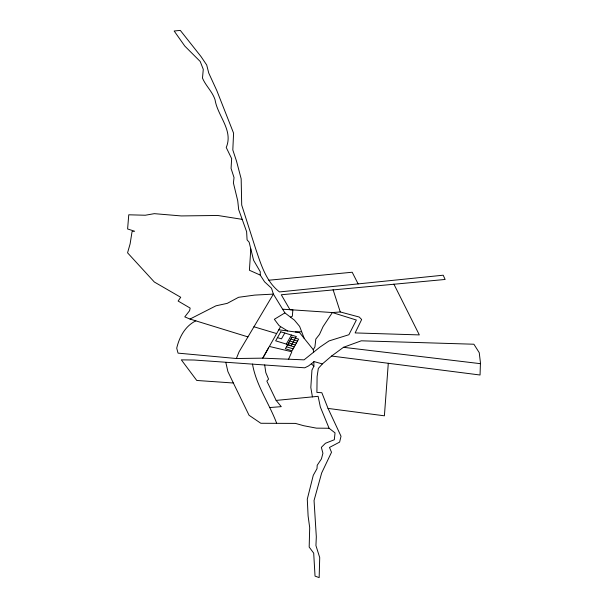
<?xml version="1.0" encoding="UTF-8"?>
<svg xmlns="http://www.w3.org/2000/svg" width="608" height="608" viewBox="0 0 608 608"><rect width="100%" height="100%" fill="white"/><g stroke="black" fill="none" stroke-linecap="round" stroke-linejoin="round"><path stroke-width="0.91" d="M304.228 338.428L299.63 326.397L294.454 320.173L284.901 312.9L273.387 294.112L271.502 288.192L264.579 281.838L260.239 275.082L260.262 271.723L253.589 260.262L249.143 242.212L247.091 239.864L246.612 231.678L238.678 209.593L237.736 200.807L233.411 182.97L234.034 177.604L231.063 168.386L231.648 158.635L226.237 147.486C233.556 130.226 217.596 116.113 215.05 99.735C212.329 91.496 205.816 85.964 202.487 78.105L203.277 69.335L200.23 61.499L184.832 46.117L174.154 31.008L180.31 30.4L200.997 56.536L206.697 64.995L208.764 73.097L216.851 90.683L233.586 133.167L232.811 149.963L236.504 161.112L241.163 178.82L241.71 205.078L255.702 248.877C260.961 264.29 266.015 281.61 279.513 291.931L443.202 275.204L445.14 279.46L281.268 294.758L289.97 309.692L332.371 312.55L340.267 311.965L359.206 317.026L361.661 319.519L355.125 332.926L419.322 334.909L393.893 284.134M331.603 356.045L343.467 347.312L361.296 340.807L473.898 344.227L479.241 352.67L480.442 362.718L480.054 375.007L331.603 356.045L322.362 363.926L318.326 368.448L317.102 376.61L316.897 392.426L321.83 392.707L328.039 408.416L341.02 436.24L339.614 442.107L329.468 447.45L331.512 452.261L321.67 472.956L314.047 500.506L316.32 536.811L315.94 545.589L319.717 557.589L319.154 577.6L315.035 576.118L313.698 553.143L309.176 547.056L309.7 527.66L308.104 516.01L307.283 499.16L313.272 475.304L317.011 468.624L317.194 465.295L321.427 458.918L322.916 453.249L321.358 447.351L325.455 443.262L334.301 439.759L335.038 432.888L329.095 428.268L320.332 406.934L318.113 396.317L276.138 400.414L266.844 381.094L268.569 379.149L265.818 372.62L264.685 364.937M250.8 248.938L249.417 270.264L260.239 275.082M388.292 363.288L384.4 415.811L328.039 408.416M195.837 320.849C185.106 326.116 179.375 336.969 176.723 348.148L178.038 353.134L236.375 358.515L239.02 351.918L273.387 294.112L254.699 295.093L238.564 297.297L227.27 303.354L215.969 305.816L190 319.056L184.771 316.882L189.582 310.718L190.16 308.089L178.129 301.036L180.713 297.282L154.326 282.013L127.558 252.814L130.112 243.899L132.073 231.488L134.626 231.23L127.604 228.973L128.759 214.799L145.289 215.232L154.333 213.659L181.237 215.931L217.778 215.475L242.182 219.351M288.564 359.222L291.855 351.766L269.359 346.446L262.755 358.158L236.375 358.515M322.362 363.926L313.865 361.524L313.888 366.252L311.95 370.074L310.817 387.501L312.421 396.902M268.592 347.799L262.755 358.158L304.061 359.852L319.838 347.191L329.027 340.928L348.901 334.727L356.372 320.036L332.371 312.55L323.061 326.61L319.489 334.423L315.81 339.089L314.914 346.948L313.242 349.638L313.644 352.374M269.359 346.446L280.584 326.618L279.057 325.569L274.345 319.291L284.901 312.9M284.78 333.024L281.474 338.854L277.476 337.63M286.33 344.082L291.445 335.054M313.865 361.844L308.545 365.932L304.752 367.802L194.15 360.027L181.336 359.86L196.756 380.456L233.358 383.01L249.052 415.272L260.824 423.274L295.465 423.404L303.711 425.722L316.396 428.138L329.095 428.268M290.411 317.216L292.349 316.206L292.866 309.882L283.001 309.229M268.774 280.227L352.192 272.24L358.127 283.898M269.618 407.55L281.261 406.653L276.138 400.414M295.283 331.945L301.538 331.71M343.467 347.312L480.411 363.675M278.776 329.817L299.448 332.485L313.242 349.638M253.901 326.77L276.648 333.572M290.86 339.036L297.532 341.065M289.765 340.974L296.43 343.011M288.663 342.92L295.336 344.949M287.561 344.858L294.234 346.894M286.467 346.803L293.132 348.832M190 319.056L247.912 336.893M280.584 326.618L287.668 330.965M311.357 363.774L313.888 366.252M233.358 383.01L227.901 371.587L225.826 362.444M276.541 422.963C269.04 403.066 256.105 385.229 252.502 364.063M333.078 289.682L340.267 311.965M280.774 331.801L275.66 340.83L291.247 345.58L296.362 336.551L280.774 331.801M291.962 337.09L285.365 348.741L292.03 350.778L298.634 339.12L291.962 337.09"/></g></svg>
